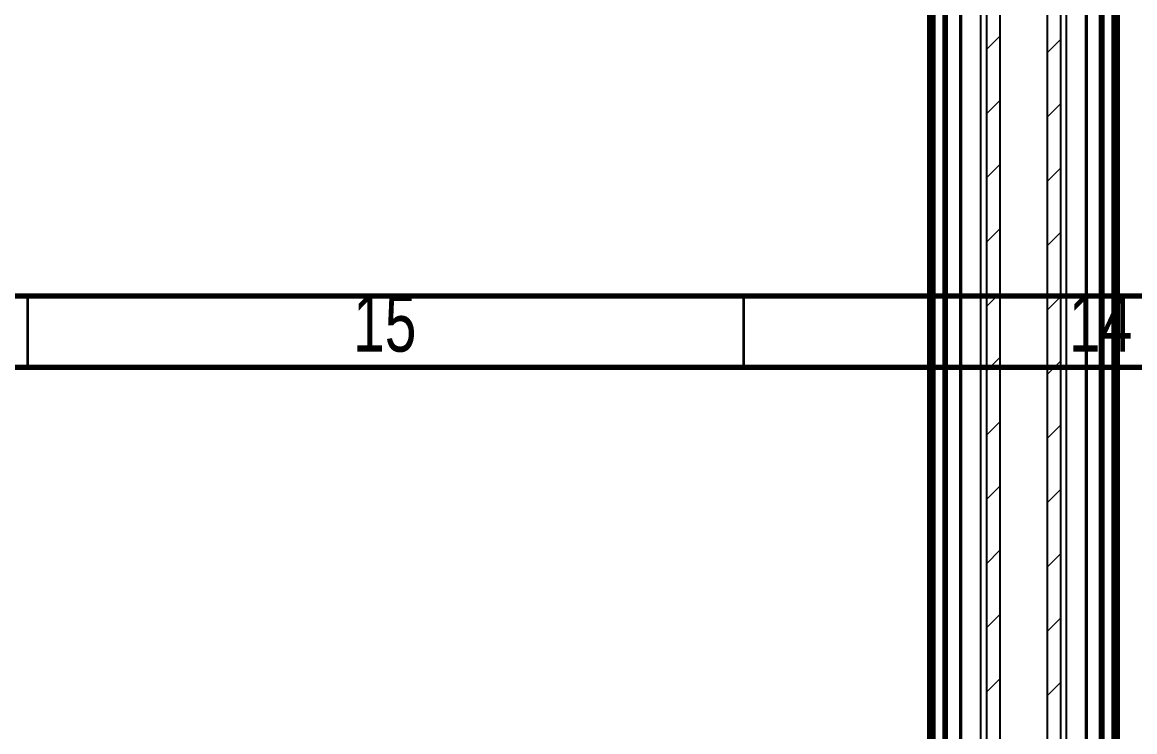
# Model space of a CAD drawing. Header units: millimetres. Extents: x 15 to 1184, y 5 to 1288.
# Drawn here: x 449.1 to 526.8, y 805.5 to 855.1 of the extents above; entities that cross this region are included whole.
import ezdxf

# ---------------------------------------------------------------- set-up
doc = ezdxf.new("R2010")
doc.units = ezdxf.units.MM
doc.styles.add('SLDTEXTSTYLE1', font='TXT', dxfattribs={"width": 0.75})

msp = doc.modelspace()

# ---------------------------------------------------------------- hatches: boundary and pattern name
at = {"linetype": 'Continuous', "lineweight": 18}
h = msp.add_hatch(dxfattribs=at)
h.set_pattern_fill('ANSI31', style=0)
h.paths.add_polyline_path([(516.442, 702.847), (517.375, 702.847), (517.375, 942.847), (516.442, 942.847)], flags=0)
h = msp.add_hatch(dxfattribs=at)
h.set_pattern_fill('ANSI31', style=0)
h.paths.add_polyline_path([(520.709, 702.847), (521.642, 702.847), (521.642, 942.847), (520.709, 942.847)], flags=0)

# ---------------------------------------------------------------- linework, layer by layer
at = {"color": 7, "linetype": 'Continuous', "lineweight": 25}
for p, q in [((512.509, 702.847), (512.509, 942.847)), ((512.575, 702.847), (512.575, 942.847)), ((512.709, 702.847), (512.709, 942.847)), ((512.842, 702.847), (512.842, 942.847)), ((513.442, 702.847), (513.442, 942.847)), ((513.575, 702.847), (513.575, 942.847)), ((513.709, 702.847), (513.709, 942.847)), ((514.613, 702.847), (514.613, 942.847)), ((514.707, 702.847), (514.707, 942.847)), ((516.051, 702.847), (516.051, 942.847)), ((516.442, 942.847), (516.442, 702.847)), ((517.375, 942.847), (517.375, 702.847)), ((520.709, 702.847), (520.709, 942.847)), ((521.642, 702.847), (521.642, 942.847)), ((522.032, 702.847), (522.032, 942.847)), ((523.377, 702.847), (523.377, 942.847)), ((523.471, 702.847), (523.471, 942.847)), ((524.375, 702.847), (524.375, 942.847)), ((524.509, 702.847), (524.509, 942.847)), ((524.642, 702.847), (524.642, 942.847)), ((525.242, 702.847), (525.242, 942.847)), ((525.375, 702.847), (525.375, 942.847)), ((525.509, 702.847), (525.509, 942.847)), ((525.575, 702.847), (525.575, 942.847)), ((525.709, 702.847), (525.709, 906.18)), ((512.375, 742.847), (512.375, 856.687))]:
    msp.add_line(p, q, dxfattribs=at)
at = {"color": 7, "linetype": 'Continuous', "lineweight": 70}
for p, q in [((15, 836), (1184, 836)), ((20, 831), (1179, 831))]:
    msp.add_line(p, q, dxfattribs=at)
at = {"color": 7, "linetype": 'Continuous', "lineweight": 35}
for p, q in [((449.5, 831), (449.5, 836)), ((499.5, 831), (499.5, 836))]:
    msp.add_line(p, q, dxfattribs=at)

# ---------------------------------------------------------------- texts
at = {"color": 7, "linetype": 'Continuous', "lineweight": 0, "char_height": 3.9687, "attachment_point": 2, "style": 'SLDTEXTSTYLE1'}
for s, insert in [('15', (474.42, 836.06)), ('14', (524.42, 836.06))]:
    msp.add_mtext(s, dxfattribs=dict(at, insert=insert))

doc.saveas('drawing.dxf')
